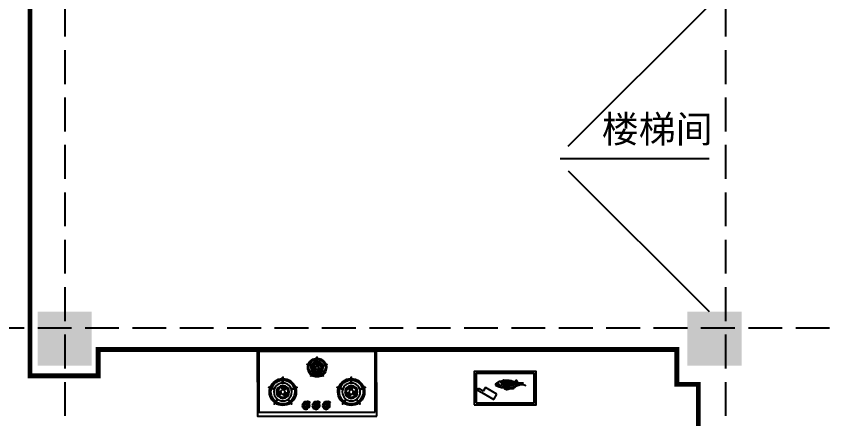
# Model space of a CAD drawing. Header units: millimetres. Extents: x -807114 to -50119, y -468455 to -61603.
# Drawn here: x -280078 to -274041, y -223710 to -220740 of the extents above; entities that cross this region are included whole.
import ezdxf

# ---------------------------------------------------------------- set-up
doc = ezdxf.new("R2010")
doc.units = ezdxf.units.MM
doc.header["$LTSCALE"] = 1000
doc.linetypes.add('DASH', pattern=[0.35, 0.25, -0.1])
doc.linetypes.add('HIDDEN', pattern=[9.525, 6.35, -3.175])
for name, color, linetype in [('FF-FURN', 51, 'Continuous'), ('KITCHEN', 2, 'Continuous'), ('KL截面', 30, 'Continuous'), ('P-活动家具', 134, 'Continuous'), ('PIPE-给水', 3, 'Continuous'), ('建-楼梯', 2, 'Continuous'), ('建-轴', 1, 'Continuous')]:
    doc.layers.add(name, color=color, linetype=linetype)
doc.styles.add('D', font='simhei.ttf', dxfattribs={"width": 0.75, "height": 7})

# ---------------------------------------------------------------- blocks, each defined once
blk = doc.blocks.new('A$C565A4CBB')
at = {"layer": 'P-活动家具', "color": 250}
for p, q in [((69.4, 88.5), (47, 50.2)), ((157.8, 36.7), (69.4, 88.5)), ((0, 0), (-12.5, 0.6)), ((10.8, -5.6), (0, 0)), ((47, 50.2), (132.1, 0.3)), ((132.1, 0.3), (149, 29.2)), ((149, 29.2), (152.3, 27.3)), ((152.3, 27.3), (151.3, 25.5)), ((151.3, 25.5), (182.5, 7.2)), ((157.8, 36.7), (159.2, 39)), ((190.4, 20.6), (159.2, 39)), ((182.5, 7.2), (190.4, 20.6)), ((-109.4, -20.6), (-121.5, -20.8)), ((-121.5, -20.8), (-110, -21.2)), ((-110, -21.2), (-100.1, -23.9)), ((-98.4, -23.9), (-109.4, -20.6)), ((-90.4, -16.1), (-95.4, -16.5)), ((-95.4, -16.5), (-90.4, -16.7)), ((-76.2, -24.4), (-90.4, -16.1)), ((-90.4, -16.7), (-77.8, -24.3)), ((-76.8, -12), (-65.7, -25.1)), ((-63.9, -25.2), (-76.8, -12)), ((-64.7, -12.1), (-56, -25.8)), ((-53.5, -25.9), (-64.7, -12.1)), ((-54.2, -8.2), (-41.9, -26.3)), ((-40.2, -26.3), (-54.2, -8.2)), ((-51.4, -44.7), (-48.1, -28.4)), ((-46.8, -28.4), (-51, -45.1)), ((-47.9, -5.1), (-34, -26.1)), ((-31.3, -26), (-47.9, -5.1)), ((-44, -44.9), (-41.1, -28.5)), ((-39.8, -28.5), (-42.8, -45.4)), ((-37.2, -4.5), (-21.9, -25.3)), ((-20.4, -25.1), (-37.2, -4.5)), ((-33.4, -42.3), (-33.5, -28.3)), ((-32.3, -28.2), (-31.9, -42.2)), ((-27.6, -1.9), (-9.9, -23.9)), ((-8, -23.6), (-27.6, -1.9)), ((-24.6, -42.9), (-25.8, -27.8)), ((-24.9, -27.7), (-23.5, -42.9)), ((-20.2, -41), (-19.7, -27.3)), ((-18.6, -27.1), (-19.6, -41.2)), ((-17.1, -50.7), (-13.5, -38.6)), ((-13.2, -39.6), (-17.1, -50.7)), ((-1.2, -2.1), (-17, -0.7)), ((-13.5, -38.6), (-14.9, -26.7)), ((-13.9, -3), (0.5, -22.4)), ((1.7, -22.2), (-13.9, -3)), ((-12.8, -26.5), (-13.2, -39.6)), ((-1.2, -4), (-9.1, -1.4)), ((-5.2, -4.9), (-7.7, -4.3)), ((7.2, -8.9), (-5.2, -4.9)), ((7.2, -6.2), (-1.2, -2.1)), ((7.2, -35), (3.3, -24.2)), ((4.4, -24), (8.4, -36.5)), ((7.6, -41.2), (7.2, -35)), ((8.4, -36.5), (7.9, -46.3))]:
    blk.add_line(p, q, dxfattribs=at)
at = {"layer": 'P-活动家具'}
for p, q in [((-53.7, -48.2), (-51.4, -44.7)), ((-51, -45.1), (-53.7, -48.2)), ((-45.7, -49.7), (-44, -44.9)), ((-42.8, -45.4), (-45.7, -49.7)), ((-31.9, -42.2), (-35.6, -52.1)), ((-35.6, -52.1), (-33.4, -42.3)), ((-26.7, -51.2), (-24.6, -42.9)), ((-23.5, -42.9), (-26.7, -51.2)), ((-22.1, -50), (-20.2, -41)), ((-19.6, -41.2), (-22.1, -50)), ((7.9, -46.3), (7.6, -41.2))]:
    blk.add_line(p, q, dxfattribs=at)
at = {"layer": 'P-活动家具', "color": 250}
blk.add_lwpolyline([(215.2, 129.9), (-242.4, 129.9), (-242.4, -118.1), (215.2, -118.1)], close=True, dxfattribs=at)
at = {"layer": 'P-活动家具'}
blk.add_lwpolyline([(200.2, 114.9), (-227.4, 114.9), (-227.4, -103.1), (200.2, -103.1)], close=True, dxfattribs=at)
at = {"layer": 'P-活动家具', "color": 250}
for points in [[(-66, -1.4), (-75.9, 3.2)], [(-58, 0.3), (-69.5, 6.1), (-51.6, 0.9), (-59.1, 6.1)], [(-45.3, 2.7), (-50.5, 6.1)], [(-34.3, 3.8), (-40.1, 9)], [(-25.7, 6.1), (-32, 10.7)], [(-14.7, 4.4), (-25.7, 12.5)], [(-10.7, 6.1), (-19.3, 12.5)], [(-127.8, -27.9), (-138.2, -27.2), (-145.9, -27.9), (-130, -27.8)], [(-127.8, -25.7), (-143.3, -23.9), (-130.3, -26.6)], [(-130, -27.8), (-143.1, -31.2), (-129, -27.8)], [(-126.3, -27.8), (-132.2, -30.9), (-127.8, -27.9)], [(-99.2, -26.1), (-112.2, -32.5), (-103.6, -26.3)], [(-83.9, -37.7), (-100.7, -43.5)], [(-79.9, -26.3), (-93.1, -37.1), (-82.1, -26.2)], [(-83.4, -6.6), (-90.3, -5.4)], [(-72.4, -3.1), (-82.8, -0.8)], [(-66.3, -27.2), (-75.2, -38.3), (-68.6, -27.1)], [(-56.9, -27.9), (-62, -42.9), (-64.5, -44.3), (-58.3, -27.8)], [(5.5, -38.3), (-12.4, -40.6)], [(2.6, -40.6), (-6, -46.3)], [(-3.9, -25.2), (-1.2, -40.9), (-5, -49.8), (-2.7, -41.1), (-4.9, -25.4)]]:
    blk.add_lwpolyline(points, dxfattribs=at)
at = {"layer": 'P-活动家具'}
for points in [[(-88, -41.2), (-100.7, -51)], [(4.3, -41.7), (0.9, -49.8)]]:
    blk.add_lwpolyline(points, dxfattribs=at)
at = {"layer": 'P-活动家具', "color": 250}
for radius in [4.08, 2.31]:
    blk.add_circle((34.9, -17.5), radius, dxfattribs=at)
for centre, radius, start, end in [((35.6, -26.6), 4.09, 96.51953, 204.42355), ((33.7, -27.1), 2.13, 214.14344, 63.86243), ((35, -17.6), 1.85, 192.76632, 336.29893), ((35.1, -17.5), 1.48, 221.42004, 2.14891), ((35.7, -24), 1.59, 109.69652, 226.34551)]:
    blk.add_arc(centre, radius, start, end, dxfattribs=at)
for points in [[(56.4, -17.5), (47.7, -11.7), (-104.6, -13.4), (-149.6, -20.4), (-166.9, -11.1)], [(-6, 4.4), (-19.9, 14.2), (-26.2, 14.8), (-36.6, 12.5), (-49.9, 7.8), (-73.5, 7.3), (-94.3, -10)], [(56.9, -26.1), (48.3, -32.5), (-57.9, -49.8), (-108.6, -34.8), (-133.4, -33.6), (-149, -33.6)], [(9.1, -21.1), (-41.2, -26.3), (-83.9, -24), (-101.2, -24), (-127.8, -25.7)], [(9.1, -23.3), (-41.2, -28.5), (-83.9, -26.2), (-101.2, -26.2), (-127.8, -27.9)], [(-78.7, -37.1), (-88.5, -36.5), (-104.1, -43.5), (-100.1, -47.5), (-101.2, -51), (-90.3, -48.1), (-82.2, -40), (-78.7, -38.9), (-78.7, -36.5)], [(7.2, -36.5), (-2, -37.1), (-11.8, -38.9), (-6.6, -47.5), (0.3, -54.4), (6.1, -46.9), (7.8, -39.4), (9.5, -37.1), (8.4, -36.5)], [(24.5, -10), (15.9, -11.8), (13.6, -34.8), (22.2, -39.4)], [(56.9, -26.1), (57.4, -23.9), (53.9, -23.3), (53.4, -20.4), (56.8, -20.4), (57.4, -19.3), (56.4, -17.5)]]:
    blk.add_spline(points, degree=3, dxfattribs=at)
blk = doc.blocks.new('A$C15EF7CB2')
at = {"color": 2}
blk.add_arc((9.6, 96.3), 1.16, 0.00068, 180.00068, dxfattribs=at)
at = {"layer": 'KITCHEN', "color": 251}
for p, q in [((-420.4, -309.5), (-420.4, 140.5)), ((-420.4, 140.5), (439.6, 140.5)), ((439.6, 140.5), (439.6, -309.5)), ((439.6, -309.5), (-420.4, -309.5))]:
    blk.add_line(p, q, dxfattribs=at)
at = {"layer": 'KITCHEN', "color": 2, "linetype": 'HIDDEN'}
for p, q in [((-65.4, -289.5), (-65.4, -292.5)), ((9.6, -289.5), (9.6, -292.5))]:
    blk.add_line(p, q, dxfattribs=at)
at = {"layer": 'P-活动家具'}
for p, q in [((8.5, 67.9), (8.5, 96.3)), ((10.8, 67.9), (10.8, 96.3)), ((-35.8, 34.1), (-62.8, 42.8)), ((-35.1, 36.3), (-62.1, 45)), ((54.3, 36.3), (81.4, 45)), ((55, 34.1), (82.1, 42.8)), ((-244.5, -91.8), (-244.5, -51.2)), ((-241.2, -91.8), (-241.2, -51.2)), ((-19.1, -17.1), (-35.9, -40.1)), ((-17.3, -18.5), (-34, -41.5)), ((36.5, -18.5), (53.2, -41.5)), ((38.4, -17.1), (55.1, -40.1)), ((260.5, -91.8), (260.5, -51.2)), ((263.8, -91.8), (263.8, -51.2)), ((-307.7, -140.1), (-346.4, -127.6)), ((-306.7, -137), (-345.3, -124.5)), ((-179, -137), (-140.4, -124.5)), ((-178, -140.1), (-139.4, -127.6)), ((197.3, -140.1), (158.6, -127.6)), ((198.3, -137), (159.7, -124.4)), ((326, -137), (364.6, -124.4)), ((327, -140.1), (365.6, -127.6)), ((-284, -213.2), (-307.9, -246.1)), ((-281.3, -215.2), (-305.2, -248.1)), ((-204.4, -215.2), (-180.6, -248.1)), ((-201.8, -213.2), (-177.9, -246.1)), ((-66.9, -229.5), (-66.9, -226.5)), ((-63.9, -229.5), (-63.9, -226.5)), ((-11.6, -238.3), (-13.7, -236.1)), ((8.1, -229.5), (8.1, -226.5)), ((11.1, -229.5), (11.1, -226.5)), ((63.4, -238.3), (61.3, -236.1)), ((83.1, -229.5), (83.1, -226.5)), ((86.1, -229.5), (86.1, -226.5)), ((221, -213.2), (197.1, -246.1)), ((223.7, -215.2), (199.8, -248)), ((300.6, -215.2), (324.4, -248)), ((303.2, -213.2), (327.1, -246.1)), ((-35.4, -258), (-32.4, -258)), ((-35.4, -261), (-32.4, -261)), ((39.6, -258), (42.6, -258)), ((39.6, -261), (42.6, -261)), ((84.6, -289.5), (84.6, -292.5)), ((114.6, -258), (117.6, -258)), ((114.6, -261), (117.6, -261))]:
    blk.add_line(p, q, dxfattribs=at)
at = {"layer": 'P-活动家具', "color": 250}
for p, q in [((-86.6, -238.3), (-88.7, -236.1)), ((-68.4, -242.2), (-68.4, -276.7)), ((-62.4, -242.2), (-62.4, -276.7)), ((6.6, -242.2), (6.6, -276.7)), ((12.6, -242.2), (12.6, -276.7)), ((81.6, -242.2), (81.6, -276.7)), ((87.6, -242.2), (87.6, -276.7))]:
    blk.add_line(p, q, dxfattribs=at)
at = {"layer": 'P-活动家具'}
blk.add_lwpolyline([(-432.7, -336.9), (-429.4, 160.5), (452, 160.5), (448.8, -336.9)], close=True, dxfattribs=at)
for centre, radius in [((9.6, 20.5), 46.2), ((-242.9, -159.5), 66), ((262.1, -159.5), 66)]:
    blk.add_circle(centre, radius, dxfattribs=at)
at = {"layer": 'P-活动家具', "color": 250}
for centre, radius in [((9.6, 20.5), 33.1), ((9.6, 20.5), 26.9), ((9.6, 20.5), 11.6), ((-242.9, -159.5), 47.3), ((262.1, -159.5), 47.3), ((-242.9, -159.5), 38.5), ((-242.9, -159.5), 16.5), ((262.1, -159.5), 38.5), ((262.1, -159.5), 16.5), ((-65.4, -259.5), 20), ((9.6, -259.5), 20), ((84.6, -259.5), 20)]:
    blk.add_circle(centre, radius, dxfattribs=at)
at = {"layer": 'P-活动家具'}
for centre, radius, start, end in [((9.6, 20.5), 69.3, 90.95565, 161.0457), ((9.6, 20.5), 61.6, 91.07504, 160.92632), ((9.6, 67.9), 1.16, 180.00068, 0.00068), ((9.6, 20.5), 69.3, 18.95565, 89.0457), ((9.6, 20.5), 61.6, 19.07504, 88.92632), ((-62.5, 43.9), 1.16, 72.00068, 252.00068), ((9.6, 20.5), 69.3, 162.95565, 233.0457), ((9.6, 20.5), 61.6, 163.07504, 232.92632), ((-35.4, 35.2), 1.16, 252.00068, 72.00068), ((9.6, 20.5), 61.6, 307.07504, 16.92632), ((9.6, 20.5), 69.3, 306.95565, 17.0457), ((54.7, 35.2), 1.16, 108.00068, 288.00068), ((81.7, 43.9), 1.16, 288.00068, 108.00068), ((-242.9, -51.2), 1.65, 0.00068, 180.00068), ((-34.9, -40.8), 1.16, 144.00068, 324.00068), ((9.6, 20.5), 69.3, 234.95565, 305.0457), ((9.6, 20.5), 61.6, 235.07504, 304.92632), ((-18.2, -17.8), 1.16, 324.00068, 144.00068), ((37.5, -17.8), 1.16, 36.00068, 216.00068), ((54.2, -40.8), 1.16, 216.00068, 36.00068), ((262.1, -51.2), 1.65, 0.00068, 180.00068), ((-242.9, -159.5), 99, 90.95565, 161.0457), ((-242.9, -159.5), 88, 91.07504, 160.92632), ((-242.9, -91.8), 1.65, 180.00068, 0.00068), ((-242.9, -159.5), 99, 18.95565, 89.0457), ((-242.9, -159.5), 88, 19.07504, 88.92632), ((262.1, -159.5), 99, 90.95565, 161.0457), ((262.1, -159.5), 88, 91.07504, 160.92632), ((262.1, -91.8), 1.65, 180.00068, 0.00068), ((262.1, -159.5), 99, 18.95565, 89.0457), ((262.1, -159.5), 88, 19.07504, 88.92632), ((-345.9, -126), 1.65, 72.00068, 252.00068), ((-242.9, -159.5), 99, 162.95565, 233.0457), ((-242.9, -159.5), 88, 163.07504, 232.92632), ((-307.2, -138.6), 1.65, 252.00068, 72.00068), ((-242.9, -159.5), 88, 307.07504, 16.92632), ((-242.9, -159.5), 99, 306.95565, 17.0457), ((-178.5, -138.6), 1.65, 108.00068, 288.00068), ((-139.9, -126), 1.65, 288.00068, 108.00068), ((159.1, -126), 1.65, 72.00068, 252.00068), ((262.1, -159.5), 99, 162.95565, 233.0457), ((262.1, -159.5), 88, 163.07504, 232.92632), ((197.8, -138.6), 1.65, 252.00068, 72.00068), ((262.1, -159.5), 88, 307.07504, 16.92632), ((262.1, -159.5), 99, 306.95565, 17.0457), ((326.5, -138.6), 1.65, 108.00068, 288.00068), ((365.1, -126), 1.65, 288.00068, 108.00068), ((-242.9, -159.5), 99, 234.95565, 305.0457), ((-242.9, -159.5), 88, 235.07504, 304.92632), ((-282.6, -214.2), 1.65, 324.00068, 144.00068), ((-203.1, -214.2), 1.65, 36.00068, 216.00068), ((-65.4, -259.5), 33, 92.60593, 135.00068), ((-65.4, -259.5), 33, 2.60593, 87.39542), ((-65.4, -259.5), 30, 2.86666, 87.13469), ((9.6, -259.5), 33, 92.60593, 135.00068), ((9.6, -259.5), 30, 92.86666, 135.00068), ((9.6, -259.5), 33, 2.60593, 87.39542), ((9.6, -259.5), 30, 2.86666, 87.13469), ((84.6, -259.5), 33, 92.60593, 135.00068), ((84.6, -259.5), 30, 92.86666, 135.00068), ((84.6, -259.5), 33, 2.60593, 87.39542), ((84.6, -259.5), 30, 2.86666, 87.13469), ((262.1, -159.5), 99, 234.95565, 305.0457), ((262.1, -159.5), 88, 235.07504, 304.92632), ((222.4, -214.2), 1.65, 324.00068, 144.00068), ((301.9, -214.2), 1.65, 36.00068, 216.00068), ((-306.5, -247.1), 1.65, 144.00068, 324.00068), ((-179.2, -247.1), 1.65, 216.00068, 36.00068), ((-65.4, -259.5), 33, 270.00068, 357.39542), ((-65.4, -259.5), 30, 270.00068, 357.13469), ((9.6, -259.5), 33, 270.00068, 357.39542), ((9.6, -259.5), 30, 270.00068, 357.13469), ((84.6, -259.5), 30, 270.00068, 357.13469), ((84.6, -259.5), 33, 270.00068, 357.39542), ((198.5, -247.1), 1.65, 144.00068, 324.00068), ((325.8, -247.1), 1.65, 216.00068, 36.00068)]:
    blk.add_arc(centre, radius, start, end, dxfattribs=at)
at = {"layer": 'P-活动家具', "color": 250}
for centre, radius, start, end in [((-7.6, 11.9), 3.85, 26.47484, 206.47484), ((9.6, 20.5), 23.1, 206.47484, 240.00068), ((9.6, 20.5), 15.4, 206.47484, 240.00068), ((0, 37.2), 3.85, 120.00068, 300.00068), ((9.6, 20.5), 23.1, 86.47484, 120.00068), ((0, 3.8), 3.85, 240.00068, 60.00068), ((9.6, 20.5), 15.4, 86.47484, 120.00068), ((10.8, 39.7), 3.85, 266.47484, 86.47484), ((25.7, 9.9), 3.85, 146.47484, 326.47484), ((9.6, 20.5), 15.4, 326.47484, 0.00068), ((28.9, 20.5), 3.85, 0.00068, 180.00068), ((9.6, 20.5), 23.1, 326.47484, 0.00068), ((-270.4, -159.5), 5.5, 0.00068, 180.00068), ((-242.9, -159.5), 33, 180.00068, 213.52651), ((-265.8, -174.7), 5.5, 213.52651, 33.52651), ((-242.9, -159.5), 22, 180.00068, 213.52651), ((-244.6, -132), 5.5, 93.52651, 273.52651), ((-242.9, -159.5), 33, 60.00068, 93.52651), ((-242.9, -159.5), 22, 60.00068, 93.52651), ((-229.1, -183.3), 5.5, 120.00068, 300.00068), ((-229.1, -135.7), 5.5, 240.00068, 60.00068), ((-242.9, -159.5), 22, 300.00068, 333.52651), ((-242.9, -159.5), 33, 300.00068, 333.52651), ((-218.3, -171.7), 5.5, 333.52651, 153.52651), ((237.5, -171.7), 5.5, 26.47484, 206.47484), ((262.1, -159.5), 33, 206.47484, 240.00068), ((262.1, -159.5), 22, 206.47484, 240.00068), ((248.4, -135.7), 5.5, 120.00068, 300.00068), ((262.1, -159.5), 33, 86.47484, 120.00068), ((248.4, -183.3), 5.5, 240.00068, 60.00068), ((262.1, -159.5), 22, 86.47484, 120.00068), ((263.8, -132), 5.5, 266.47484, 86.47484), ((285.1, -174.7), 5.5, 146.47484, 326.47484), ((262.1, -159.5), 22, 326.47484, 0.00068), ((289.6, -159.5), 5.5, 0.00068, 180.00068), ((262.1, -159.5), 33, 326.47484, 0.00068), ((-65.4, -259.5), 30, 92.86666, 135.00068), ((-65.4, -242.5), 3.01, 355.12506, 184.87629), ((9.6, -242.5), 3.01, 355.12506, 184.87629), ((84.6, -242.5), 3.01, 355.12506, 184.87629), ((-65.4, -259.5), 18, 99.59474, 260.40661), ((-65.4, -276.5), 3.01, 175.12506, 4.87629), ((-65.4, -259.5), 18, 279.59474, 80.40661), ((9.6, -259.5), 18, 99.59474, 260.40661), ((9.6, -276.5), 3.01, 175.12506, 4.87629), ((9.6, -259.5), 18, 279.59474, 80.40661), ((84.6, -259.5), 18, 99.59474, 260.40661), ((84.6, -276.5), 3.01, 175.12506, 4.87629), ((84.6, -259.5), 18, 279.59474, 80.40661)]:
    blk.add_arc(centre, radius, start, end, dxfattribs=at)

msp = doc.modelspace()

# ---------------------------------------------------------------- hatches: boundary and pattern name
h = msp.add_hatch(color=251)
h.dxf.hatch_style = 1
h.paths.add_polyline_path([(-279920.6, -222919.9), (-279920.6, -223319.9), (-279520.6, -223319.9), (-279520.6, -222919.9)])
h = msp.add_hatch(color=251)
h.dxf.hatch_style = 1
h.paths.add_polyline_path([(-275120.6, -222919.9), (-274720.6, -222919.9), (-274720.6, -223319.9), (-275120.6, -223319.9)])

# ---------------------------------------------------------------- linework, layer by layer
at = {"layer": 'PIPE-给水', "const_width": 36}
msp.add_lwpolyline([(-277081.4, -220385.8), (-279977.2, -220385.8), (-279977.2, -223394.2), (-279474.3, -223394.2), (-279474.3, -223199.5), (-275199.1, -223199.5), (-275199.1, -223457.1), (-275040.5, -223457.1), (-275040.5, -227212.4), (-275170.6, -227435.6)], dxfattribs=at)
at = {"layer": '建-楼梯'}
for p, q in [((-276000.6, -221699.9), (-274960.6, -220659.9)), ((-276060.6, -221789.9), (-274960.6, -221789.9)), ((-276000.6, -221879.9), (-274960.6, -222919.9))]:
    msp.add_line(p, q, dxfattribs=at)
at = {"layer": '建-轴', "linetype": 'DASH'}
for p, q in [((-279720.6, -215739.9), (-279720.6, -230299.9)), ((-274840.6, -215739.9), (-274840.6, -230299.9)), ((-282720.6, -223039.9), (-274040.6, -223039.9))]:
    msp.add_line(p, q, dxfattribs=at)

# ---------------------------------------------------------------- block references
at = {"layer": 'FF-FURN', "linetype": 'Continuous', "xscale": -1}
msp.add_blockref('A$C15EF7CB2', (-277847.1, -223354), dxfattribs=at)
at = {"layer": 'FF-FURN', "linetype": 'Continuous', "rotation": 180}
msp.add_blockref('A$C565A4CBB', (-276481.4, -223479.5), dxfattribs=at)

# ---------------------------------------------------------------- texts
at = {"layer": 'KL截面', "linetype": 'ByBlock', "style": 'D'}
msp.add_text('楼梯间', height=200, dxfattribs=at).set_placement((-275753.4, -221672.6))

doc.saveas('drawing.dxf')
